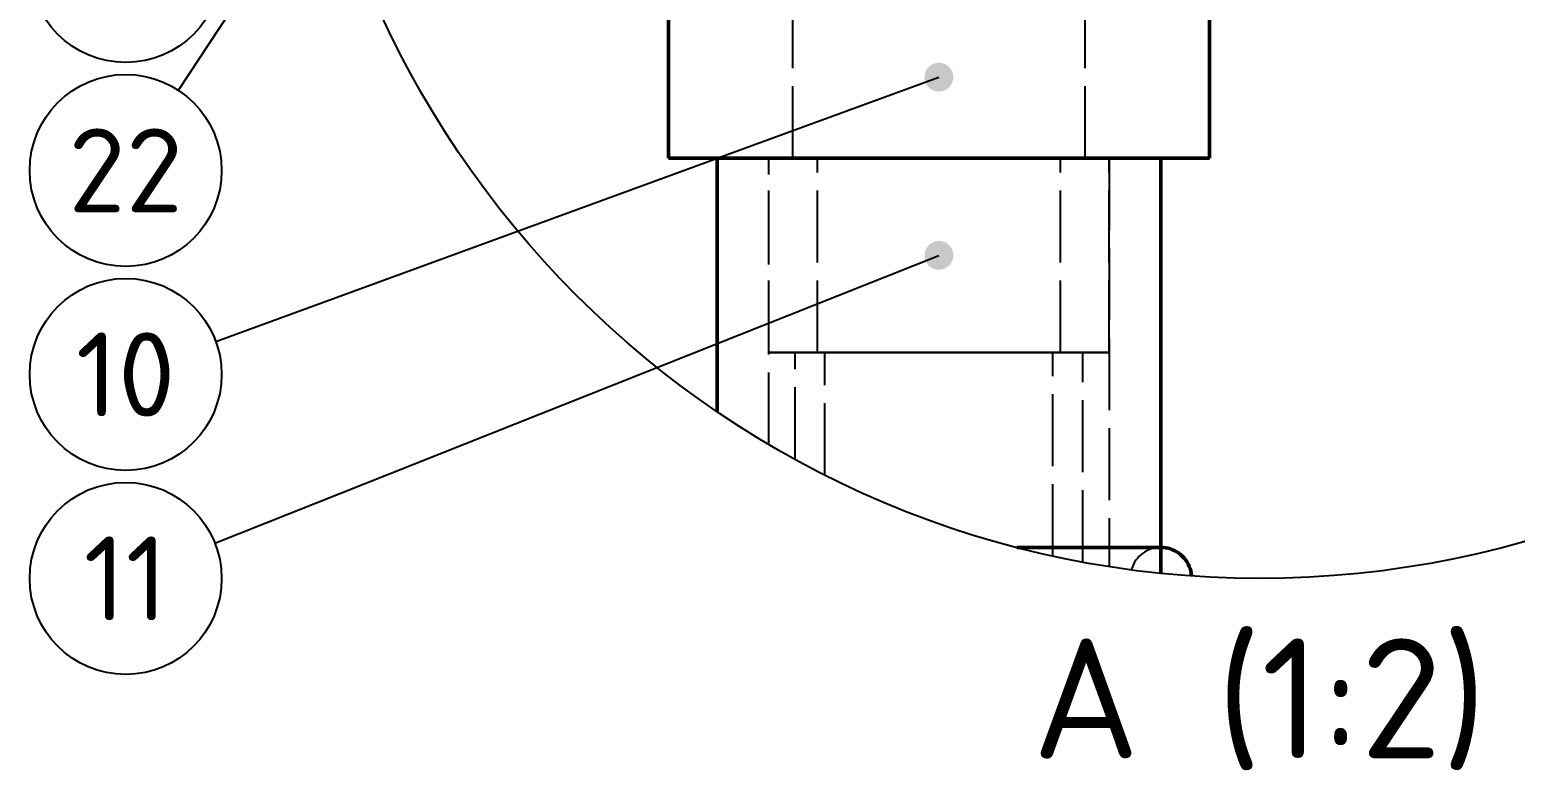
# Model space of a CAD drawing. Header units: millimetres. Extents: x 0 to 594, y 0 to 420.
# Drawn here: x 302.2 to 364.1, y 278.2 to 309.1 of the extents above; entities that cross this region are included whole.
import ezdxf
from ezdxf.enums import TextEntityAlignment as Align

# ---------------------------------------------------------------- set-up
doc = ezdxf.new("R2010")
doc.units = ezdxf.units.MM
doc.linetypes.add('ISO02-TRAZOS', pattern=[3.75, 3, -0.75])
for name, color, linetype, lineweight in [('01-VISIBLE', 7, 'CONTINUOUS', 50), ('02-OCULTA', 4, 'ISO02-TRAZOS', 25), ('06-TEXTO', 7, 'CONTINUOUS', 25), ('08-FINA', 5, 'CONTINUOUS', 25)]:
    doc.layers.add(name, color=color, linetype=linetype, lineweight=lineweight)
doc.styles.add('ISO3098', font='isocpeur.ttf')

msp = doc.modelspace()

# ---------------------------------------------------------------- hatches: boundary and pattern name
at = {"layer": '08-FINA'}
h = msp.add_hatch(color=7, dxfattribs=at)
h.dxf.hatch_style = 1
edge = h.paths.add_edge_path()
edge.add_arc((340.111, 307.126), 0.6, 0, 360)
h = msp.add_hatch(color=7, dxfattribs=at)
h.dxf.hatch_style = 1
edge = h.paths.add_edge_path()
edge.add_arc((340.111, 299.701), 0.6, 0, 360)

# ---------------------------------------------------------------- linework, layer by layer
at = {"layer": '01-VISIBLE'}
for points in [[(328.836, 303.751), (328.836, 310.501)], [(351.386, 303.751), (351.386, 310.501)], [(328.836, 303.751), (329.086, 303.751), (329.337, 303.751), (329.588, 303.751), (329.838, 303.751), (330.089, 303.751), (330.339, 303.751), (330.59, 303.751), (330.84, 303.751), (331.091, 303.751), (331.341, 303.751), (331.592, 303.751), (331.843, 303.751), (332.093, 303.751), (332.344, 303.751), (332.594, 303.751), (332.845, 303.751), (333.095, 303.751), (333.346, 303.751), (333.596, 303.751), (333.847, 303.751), (334.098, 303.751), (334.348, 303.751), (334.599, 303.751), (334.849, 303.751), (335.1, 303.751), (335.35, 303.751), (335.601, 303.751), (335.851, 303.751), (336.102, 303.751), (336.353, 303.751), (336.603, 303.751), (336.854, 303.751), (337.104, 303.751), (337.355, 303.751), (337.605, 303.751), (337.856, 303.751), (338.106, 303.751), (338.357, 303.751), (338.608, 303.751), (338.858, 303.751), (339.109, 303.751), (339.359, 303.751), (339.61, 303.751), (339.86, 303.751), (340.111, 303.751), (340.361, 303.751), (340.612, 303.751), (340.863, 303.751), (341.113, 303.751), (341.364, 303.751), (341.614, 303.751), (341.865, 303.751), (342.115, 303.751), (342.366, 303.751), (342.616, 303.751), (342.867, 303.751), (343.118, 303.751), (343.368, 303.751), (343.619, 303.751), (343.869, 303.751), (344.12, 303.751), (344.37, 303.751), (344.621, 303.751), (344.871, 303.751), (345.122, 303.751), (345.373, 303.751), (345.623, 303.751), (345.874, 303.751), (346.124, 303.751), (346.375, 303.751), (346.625, 303.751), (346.876, 303.751), (347.126, 303.751), (347.377, 303.751), (347.627, 303.751), (347.878, 303.751), (348.129, 303.751), (348.379, 303.751), (348.63, 303.751), (348.88, 303.751), (349.131, 303.751), (349.381, 303.751), (349.632, 303.751), (349.883, 303.751), (350.133, 303.751), (350.384, 303.751), (350.634, 303.751), (350.885, 303.751), (351.135, 303.751), (351.386, 303.751)], [(330.861, 293.19), (330.861, 303.751)], [(349.361, 286.45), (349.361, 303.751)], [(349.361, 287.531), (349.111, 287.531), (348.861, 287.531), (348.611, 287.531), (348.361, 287.531), (348.111, 287.531), (347.861, 287.531), (347.611, 287.531), (347.361, 287.531), (347.111, 287.531), (346.861, 287.531), (346.611, 287.531), (346.361, 287.531), (346.111, 287.531), (345.861, 287.531), (345.611, 287.531), (345.361, 287.531), (345.111, 287.531), (344.861, 287.531), (344.611, 287.531), (344.361, 287.531), (344.111, 287.531), (343.861, 287.531), (343.611, 287.531), (343.361, 287.531)], [(350.637, 286.339), (350.637, 286.351), (350.625, 286.451), (350.605, 286.55), (350.578, 286.646), (350.543, 286.741), (350.501, 286.832), (350.452, 286.92), (350.396, 287.003), (350.334, 287.082), (350.266, 287.156), (350.192, 287.224), (350.113, 287.286), (350.03, 287.342), (349.942, 287.391), (349.851, 287.433), (349.756, 287.468), (349.66, 287.496), (349.561, 287.515), (349.461, 287.527), (349.361, 287.531)]]:
    msp.add_lwpolyline(points, dxfattribs=at)
at = {"layer": '02-OCULTA'}
for points in [[(334.017, 303.751), (334.017, 310.501)], [(346.205, 303.751), (346.205, 310.501)], [(351.386, 303.751), (351.135, 303.751), (350.885, 303.751), (350.634, 303.751), (350.384, 303.751), (350.133, 303.751), (349.883, 303.751), (349.632, 303.751), (349.381, 303.751), (349.131, 303.751), (348.88, 303.751), (348.63, 303.751), (348.379, 303.751), (348.129, 303.751), (347.878, 303.751), (347.627, 303.751), (347.377, 303.751), (347.126, 303.751), (346.876, 303.751), (346.625, 303.751), (346.375, 303.751), (346.124, 303.751), (345.874, 303.751), (345.623, 303.751), (345.373, 303.751), (345.122, 303.751), (344.871, 303.751), (344.621, 303.751), (344.37, 303.751), (344.12, 303.751), (343.869, 303.751), (343.619, 303.751), (343.368, 303.751), (343.118, 303.751), (342.867, 303.751), (342.616, 303.751), (342.366, 303.751), (342.115, 303.751), (341.865, 303.751), (341.614, 303.751), (341.364, 303.751), (341.113, 303.751), (340.863, 303.751), (340.612, 303.751), (340.361, 303.751), (340.111, 303.751), (339.86, 303.751), (339.61, 303.751), (339.359, 303.751), (339.109, 303.751), (338.858, 303.751), (338.608, 303.751), (338.357, 303.751), (338.106, 303.751), (337.856, 303.751), (337.605, 303.751), (337.355, 303.751), (337.104, 303.751), (336.854, 303.751), (336.603, 303.751), (336.353, 303.751), (336.102, 303.751), (335.851, 303.751), (335.601, 303.751), (335.35, 303.751), (335.1, 303.751), (334.849, 303.751), (334.599, 303.751), (334.348, 303.751), (334.098, 303.751), (333.847, 303.751), (333.596, 303.751), (333.346, 303.751), (333.095, 303.751), (332.845, 303.751), (332.594, 303.751), (332.344, 303.751), (332.093, 303.751), (331.843, 303.751), (331.592, 303.751), (331.341, 303.751), (331.091, 303.751), (330.84, 303.751), (330.59, 303.751), (330.339, 303.751), (330.089, 303.751), (329.838, 303.751), (329.588, 303.751), (329.337, 303.751), (329.086, 303.751), (328.836, 303.751)], [(349.361, 303.751), (349.111, 303.751), (348.861, 303.751), (348.611, 303.751), (348.361, 303.751), (348.111, 303.751), (347.861, 303.751), (347.611, 303.751), (347.361, 303.751), (347.111, 303.751), (346.861, 303.751), (346.611, 303.751), (346.361, 303.751), (346.111, 303.751), (345.861, 303.751), (345.611, 303.751), (345.361, 303.751), (345.111, 303.751), (344.861, 303.751), (344.611, 303.751), (344.361, 303.751), (344.111, 303.751), (343.861, 303.751), (343.611, 303.751), (343.361, 303.751), (343.111, 303.751), (342.861, 303.751), (342.611, 303.751), (342.361, 303.751), (342.111, 303.751), (341.861, 303.751), (341.611, 303.751), (341.361, 303.751), (341.111, 303.751), (340.861, 303.751), (340.611, 303.751), (340.361, 303.751), (340.111, 303.751), (339.861, 303.751), (339.611, 303.751), (339.361, 303.751), (339.111, 303.751), (338.861, 303.751), (338.611, 303.751), (338.361, 303.751), (338.111, 303.751), (337.861, 303.751), (337.611, 303.751), (337.361, 303.751), (337.111, 303.751), (336.861, 303.751), (336.611, 303.751), (336.361, 303.751), (336.111, 303.751), (335.861, 303.751), (335.611, 303.751), (335.361, 303.751), (335.111, 303.751), (334.861, 303.751), (334.611, 303.751), (334.361, 303.751), (334.111, 303.751), (333.861, 303.751), (333.611, 303.751), (333.361, 303.751), (333.111, 303.751), (332.861, 303.751), (332.611, 303.751), (332.361, 303.751), (332.111, 303.751), (331.861, 303.751), (331.611, 303.751), (331.361, 303.751), (331.111, 303.751), (330.861, 303.751)], [(330.861, 303.751), (331.111, 303.751), (331.361, 303.751), (331.611, 303.751), (331.861, 303.751), (332.111, 303.751), (332.361, 303.751), (332.611, 303.751), (332.861, 303.751), (333.111, 303.751), (333.361, 303.751), (333.611, 303.751), (333.861, 303.751), (334.111, 303.751), (334.361, 303.751), (334.611, 303.751), (334.861, 303.751), (335.111, 303.751), (335.361, 303.751), (335.611, 303.751), (335.861, 303.751), (336.111, 303.751), (336.361, 303.751), (336.611, 303.751), (336.861, 303.751), (337.111, 303.751), (337.361, 303.751), (337.611, 303.751), (337.861, 303.751), (338.111, 303.751), (338.361, 303.751), (338.611, 303.751), (338.861, 303.751), (339.111, 303.751), (339.361, 303.751), (339.611, 303.751), (339.861, 303.751), (340.111, 303.751), (340.361, 303.751), (340.611, 303.751), (340.861, 303.751), (341.111, 303.751), (341.361, 303.751), (341.611, 303.751), (341.861, 303.751), (342.111, 303.751), (342.361, 303.751), (342.611, 303.751), (342.861, 303.751), (343.111, 303.751), (343.361, 303.751), (343.611, 303.751), (343.861, 303.751), (344.111, 303.751), (344.361, 303.751), (344.611, 303.751), (344.861, 303.751), (345.111, 303.751), (345.361, 303.751), (345.611, 303.751), (345.861, 303.751), (346.111, 303.751), (346.361, 303.751), (346.611, 303.751), (346.861, 303.751), (347.111, 303.751), (347.361, 303.751), (347.611, 303.751), (347.861, 303.751), (348.111, 303.751), (348.361, 303.751), (348.611, 303.751), (348.861, 303.751), (349.111, 303.751), (349.361, 303.751)], [(347.205, 303.751), (346.951, 303.751), (346.698, 303.751), (346.445, 303.751), (346.191, 303.751), (345.938, 303.751), (345.685, 303.751), (345.431, 303.751), (345.178, 303.751), (344.925, 303.751), (344.671, 303.751), (344.418, 303.751), (344.165, 303.751), (343.911, 303.751), (343.658, 303.751), (343.404, 303.751), (343.151, 303.751), (342.898, 303.751), (342.644, 303.751), (342.391, 303.751), (342.138, 303.751), (341.884, 303.751), (341.631, 303.751), (341.378, 303.751), (341.124, 303.751), (340.871, 303.751), (340.618, 303.751), (340.364, 303.751), (340.111, 303.751), (339.857, 303.751), (339.604, 303.751), (339.351, 303.751), (339.097, 303.751), (338.844, 303.751), (338.591, 303.751), (338.337, 303.751), (338.084, 303.751), (337.831, 303.751), (337.577, 303.751), (337.324, 303.751), (337.071, 303.751), (336.817, 303.751), (336.564, 303.751), (336.31, 303.751), (336.057, 303.751), (335.804, 303.751), (335.55, 303.751), (335.297, 303.751), (335.044, 303.751), (334.79, 303.751), (334.537, 303.751), (334.284, 303.751), (334.03, 303.751), (333.777, 303.751), (333.524, 303.751), (333.27, 303.751), (333.017, 303.751)], [(333.017, 303.751), (333.27, 303.751), (333.524, 303.751), (333.777, 303.751), (334.03, 303.751), (334.284, 303.751), (334.537, 303.751), (334.79, 303.751), (335.044, 303.751), (335.297, 303.751), (335.55, 303.751), (335.804, 303.751), (336.057, 303.751), (336.31, 303.751), (336.564, 303.751), (336.817, 303.751), (337.071, 303.751), (337.324, 303.751), (337.577, 303.751), (337.831, 303.751), (338.084, 303.751), (338.337, 303.751), (338.591, 303.751), (338.844, 303.751), (339.097, 303.751), (339.351, 303.751), (339.604, 303.751), (339.857, 303.751), (340.111, 303.751), (340.364, 303.751), (340.618, 303.751), (340.871, 303.751), (341.124, 303.751), (341.378, 303.751), (341.631, 303.751), (341.884, 303.751), (342.138, 303.751), (342.391, 303.751), (342.644, 303.751), (342.898, 303.751), (343.151, 303.751), (343.404, 303.751), (343.658, 303.751), (343.911, 303.751), (344.165, 303.751), (344.418, 303.751), (344.671, 303.751), (344.925, 303.751), (345.178, 303.751), (345.431, 303.751), (345.685, 303.751), (345.938, 303.751), (346.191, 303.751), (346.445, 303.751), (346.698, 303.751), (346.951, 303.751), (347.205, 303.751)], [(347.205, 303.751), (346.951, 303.751), (346.698, 303.751), (346.445, 303.751), (346.191, 303.751), (345.938, 303.751), (345.685, 303.751), (345.431, 303.751), (345.178, 303.751), (344.925, 303.751), (344.671, 303.751), (344.418, 303.751), (344.165, 303.751), (343.911, 303.751), (343.658, 303.751), (343.404, 303.751), (343.151, 303.751), (342.898, 303.751), (342.644, 303.751), (342.391, 303.751), (342.138, 303.751), (341.884, 303.751), (341.631, 303.751), (341.378, 303.751), (341.124, 303.751), (340.871, 303.751), (340.618, 303.751), (340.364, 303.751), (340.111, 303.751), (339.857, 303.751), (339.604, 303.751), (339.351, 303.751), (339.097, 303.751), (338.844, 303.751), (338.591, 303.751), (338.337, 303.751), (338.084, 303.751), (337.831, 303.751), (337.577, 303.751), (337.324, 303.751), (337.071, 303.751), (336.817, 303.751), (336.564, 303.751), (336.31, 303.751), (336.057, 303.751), (335.804, 303.751), (335.55, 303.751), (335.297, 303.751), (335.044, 303.751), (334.79, 303.751), (334.537, 303.751), (334.284, 303.751), (334.03, 303.751), (333.777, 303.751), (333.524, 303.751), (333.27, 303.751), (333.017, 303.751)], [(333.017, 303.751), (333.27, 303.751), (333.524, 303.751), (333.777, 303.751), (334.03, 303.751), (334.284, 303.751), (334.537, 303.751), (334.79, 303.751), (335.044, 303.751), (335.297, 303.751), (335.55, 303.751), (335.804, 303.751), (336.057, 303.751), (336.31, 303.751), (336.564, 303.751), (336.817, 303.751), (337.071, 303.751), (337.324, 303.751), (337.577, 303.751), (337.831, 303.751), (338.084, 303.751), (338.337, 303.751), (338.591, 303.751), (338.844, 303.751), (339.097, 303.751), (339.351, 303.751), (339.604, 303.751), (339.857, 303.751), (340.111, 303.751), (340.364, 303.751), (340.618, 303.751), (340.871, 303.751), (341.124, 303.751), (341.378, 303.751), (341.631, 303.751), (341.884, 303.751), (342.138, 303.751), (342.391, 303.751), (342.644, 303.751), (342.898, 303.751), (343.151, 303.751), (343.404, 303.751), (343.658, 303.751), (343.911, 303.751), (344.165, 303.751), (344.418, 303.751), (344.671, 303.751), (344.925, 303.751), (345.178, 303.751), (345.431, 303.751), (345.685, 303.751), (345.938, 303.751), (346.191, 303.751), (346.445, 303.751), (346.698, 303.751), (346.951, 303.751), (347.205, 303.751)], [(333.017, 291.824), (333.017, 303.751)], [(333.017, 295.651), (333.017, 303.751)], [(346.205, 303.751), (345.951, 303.751), (345.697, 303.751), (345.443, 303.751), (345.189, 303.751), (344.935, 303.751), (344.681, 303.751), (344.427, 303.751), (344.174, 303.751), (343.92, 303.751), (343.666, 303.751), (343.412, 303.751), (343.158, 303.751), (342.904, 303.751), (342.65, 303.751), (342.396, 303.751), (342.142, 303.751), (341.888, 303.751), (341.634, 303.751), (341.38, 303.751), (341.127, 303.751), (340.873, 303.751), (340.619, 303.751), (340.365, 303.751), (340.111, 303.751), (339.857, 303.751), (339.603, 303.751), (339.349, 303.751), (339.095, 303.751), (338.841, 303.751), (338.587, 303.751), (338.333, 303.751), (338.08, 303.751), (337.826, 303.751), (337.572, 303.751), (337.318, 303.751), (337.064, 303.751), (336.81, 303.751), (336.556, 303.751), (336.302, 303.751), (336.048, 303.751), (335.794, 303.751), (335.54, 303.751), (335.286, 303.751), (335.033, 303.751), (334.779, 303.751), (334.525, 303.751), (334.271, 303.751), (334.017, 303.751)], [(334.017, 303.751), (334.271, 303.751), (334.525, 303.751), (334.779, 303.751), (335.033, 303.751), (335.286, 303.751), (335.54, 303.751), (335.794, 303.751), (336.048, 303.751), (336.302, 303.751), (336.556, 303.751), (336.81, 303.751), (337.064, 303.751), (337.318, 303.751), (337.572, 303.751), (337.826, 303.751), (338.08, 303.751), (338.333, 303.751), (338.587, 303.751), (338.841, 303.751), (339.095, 303.751), (339.349, 303.751), (339.603, 303.751), (339.857, 303.751), (340.111, 303.751), (340.365, 303.751), (340.619, 303.751), (340.873, 303.751), (341.127, 303.751), (341.38, 303.751), (341.634, 303.751), (341.888, 303.751), (342.142, 303.751), (342.396, 303.751), (342.65, 303.751), (342.904, 303.751), (343.158, 303.751), (343.412, 303.751), (343.666, 303.751), (343.92, 303.751), (344.174, 303.751), (344.427, 303.751), (344.681, 303.751), (344.935, 303.751), (345.189, 303.751), (345.443, 303.751), (345.697, 303.751), (345.951, 303.751), (346.205, 303.751)], [(345.18, 303.751), (344.926, 303.751), (344.673, 303.751), (344.419, 303.751), (344.166, 303.751), (343.913, 303.751), (343.659, 303.751), (343.406, 303.751), (343.152, 303.751), (342.899, 303.751), (342.645, 303.751), (342.392, 303.751), (342.138, 303.751), (341.885, 303.751), (341.632, 303.751), (341.378, 303.751), (341.125, 303.751), (340.871, 303.751), (340.618, 303.751), (340.364, 303.751), (340.111, 303.751), (339.857, 303.751), (339.604, 303.751), (339.35, 303.751), (339.097, 303.751), (338.844, 303.751), (338.59, 303.751), (338.337, 303.751), (338.083, 303.751), (337.83, 303.751), (337.576, 303.751), (337.323, 303.751), (337.069, 303.751), (336.816, 303.751), (336.563, 303.751), (336.309, 303.751), (336.056, 303.751), (335.802, 303.751), (335.549, 303.751), (335.295, 303.751), (335.042, 303.751)], [(335.042, 303.751), (335.295, 303.751), (335.549, 303.751), (335.802, 303.751), (336.056, 303.751), (336.309, 303.751), (336.563, 303.751), (336.816, 303.751), (337.069, 303.751), (337.323, 303.751), (337.576, 303.751), (337.83, 303.751), (338.083, 303.751), (338.337, 303.751), (338.59, 303.751), (338.844, 303.751), (339.097, 303.751), (339.35, 303.751), (339.604, 303.751), (339.857, 303.751), (340.111, 303.751), (340.364, 303.751), (340.618, 303.751), (340.871, 303.751), (341.125, 303.751), (341.378, 303.751), (341.632, 303.751), (341.885, 303.751), (342.138, 303.751), (342.392, 303.751), (342.645, 303.751), (342.899, 303.751), (343.152, 303.751), (343.406, 303.751), (343.659, 303.751), (343.913, 303.751), (344.166, 303.751), (344.419, 303.751), (344.673, 303.751), (344.926, 303.751), (345.18, 303.751)], [(335.042, 295.651), (335.042, 303.751)], [(345.18, 295.651), (345.18, 303.751)], [(347.205, 303.751), (347.205, 286.731)], [(347.205, 295.651), (347.205, 303.751)], [(347.205, 295.651), (346.951, 295.651), (346.698, 295.651), (346.445, 295.651), (346.191, 295.651), (345.938, 295.651), (345.685, 295.651), (345.431, 295.651), (345.178, 295.651), (344.925, 295.651), (344.671, 295.651), (344.418, 295.651), (344.165, 295.651), (343.911, 295.651), (343.658, 295.651), (343.404, 295.651), (343.151, 295.651), (342.898, 295.651), (342.644, 295.651), (342.391, 295.651), (342.138, 295.651), (341.884, 295.651), (341.631, 295.651), (341.378, 295.651), (341.124, 295.651), (340.871, 295.651), (340.618, 295.651), (340.364, 295.651), (340.111, 295.651), (339.857, 295.651), (339.604, 295.651), (339.351, 295.651), (339.097, 295.651), (338.844, 295.651), (338.591, 295.651), (338.337, 295.651), (338.084, 295.651), (337.831, 295.651), (337.577, 295.651), (337.324, 295.651), (337.071, 295.651), (336.817, 295.651), (336.564, 295.651), (336.31, 295.651), (336.057, 295.651), (335.804, 295.651), (335.55, 295.651), (335.297, 295.651), (335.044, 295.651), (334.79, 295.651), (334.537, 295.651), (334.284, 295.651), (334.03, 295.651), (333.777, 295.651), (333.524, 295.651), (333.27, 295.651), (333.017, 295.651)], [(333.017, 295.651), (333.27, 295.651), (333.524, 295.651), (333.777, 295.651), (334.03, 295.651), (334.284, 295.651), (334.537, 295.651), (334.79, 295.651), (335.044, 295.651), (335.297, 295.651), (335.55, 295.651), (335.804, 295.651), (336.057, 295.651), (336.31, 295.651), (336.564, 295.651), (336.817, 295.651), (337.071, 295.651), (337.324, 295.651), (337.577, 295.651), (337.831, 295.651), (338.084, 295.651), (338.337, 295.651), (338.591, 295.651), (338.844, 295.651), (339.097, 295.651), (339.351, 295.651), (339.604, 295.651), (339.857, 295.651), (340.111, 295.651), (340.364, 295.651), (340.618, 295.651), (340.871, 295.651), (341.124, 295.651), (341.378, 295.651), (341.631, 295.651), (341.884, 295.651), (342.138, 295.651), (342.391, 295.651), (342.644, 295.651), (342.898, 295.651), (343.151, 295.651), (343.404, 295.651), (343.658, 295.651), (343.911, 295.651), (344.165, 295.651), (344.418, 295.651), (344.671, 295.651), (344.925, 295.651), (345.178, 295.651), (345.431, 295.651), (345.685, 295.651), (345.938, 295.651), (346.191, 295.651), (346.445, 295.651), (346.698, 295.651), (346.951, 295.651), (347.205, 295.651)], [(346.111, 295.651), (345.861, 295.651), (345.611, 295.651), (345.361, 295.651), (345.111, 295.651), (344.861, 295.651), (344.611, 295.651), (344.361, 295.651), (344.111, 295.651), (343.861, 295.651), (343.611, 295.651), (343.361, 295.651), (343.111, 295.651), (342.861, 295.651), (342.611, 295.651), (342.361, 295.651), (342.111, 295.651), (341.861, 295.651), (341.611, 295.651), (341.361, 295.651), (341.111, 295.651), (340.861, 295.651), (340.611, 295.651), (340.361, 295.651), (340.111, 295.651), (339.861, 295.651), (339.611, 295.651), (339.361, 295.651), (339.111, 295.651), (338.861, 295.651), (338.611, 295.651), (338.361, 295.651), (338.111, 295.651), (337.861, 295.651), (337.611, 295.651), (337.361, 295.651), (337.111, 295.651), (336.861, 295.651), (336.611, 295.651), (336.361, 295.651), (336.111, 295.651), (335.861, 295.651), (335.611, 295.651), (335.361, 295.651), (335.111, 295.651), (334.861, 295.651), (334.611, 295.651), (334.361, 295.651), (334.111, 295.651)], [(334.111, 295.651), (334.361, 295.651), (334.611, 295.651), (334.861, 295.651), (335.111, 295.651), (335.361, 295.651), (335.611, 295.651), (335.861, 295.651), (336.111, 295.651), (336.361, 295.651), (336.611, 295.651), (336.861, 295.651), (337.111, 295.651), (337.361, 295.651), (337.611, 295.651), (337.861, 295.651), (338.111, 295.651), (338.361, 295.651), (338.611, 295.651), (338.861, 295.651), (339.111, 295.651), (339.361, 295.651), (339.611, 295.651), (339.861, 295.651), (340.111, 295.651), (340.361, 295.651), (340.611, 295.651), (340.861, 295.651), (341.111, 295.651), (341.361, 295.651), (341.611, 295.651), (341.861, 295.651), (342.111, 295.651), (342.361, 295.651), (342.611, 295.651), (342.861, 295.651), (343.111, 295.651), (343.361, 295.651), (343.611, 295.651), (343.861, 295.651), (344.111, 295.651), (344.361, 295.651), (344.611, 295.651), (344.861, 295.651), (345.111, 295.651), (345.361, 295.651), (345.611, 295.651), (345.861, 295.651), (346.111, 295.651)], [(334.111, 291.202), (334.111, 295.651)], [(345.18, 295.651), (344.926, 295.651), (344.673, 295.651), (344.419, 295.651), (344.166, 295.651), (343.913, 295.651), (343.659, 295.651), (343.406, 295.651), (343.152, 295.651), (342.899, 295.651), (342.645, 295.651), (342.392, 295.651), (342.138, 295.651), (341.885, 295.651), (341.632, 295.651), (341.378, 295.651), (341.125, 295.651), (340.871, 295.651), (340.618, 295.651), (340.364, 295.651), (340.111, 295.651), (339.857, 295.651), (339.604, 295.651), (339.35, 295.651), (339.097, 295.651), (338.844, 295.651), (338.59, 295.651), (338.337, 295.651), (338.083, 295.651), (337.83, 295.651), (337.576, 295.651), (337.323, 295.651), (337.069, 295.651), (336.816, 295.651), (336.563, 295.651), (336.309, 295.651), (336.056, 295.651), (335.802, 295.651), (335.549, 295.651), (335.295, 295.651), (335.042, 295.651)], [(335.042, 295.651), (335.295, 295.651), (335.549, 295.651), (335.802, 295.651), (336.056, 295.651), (336.309, 295.651), (336.563, 295.651), (336.816, 295.651), (337.069, 295.651), (337.323, 295.651), (337.576, 295.651), (337.83, 295.651), (338.083, 295.651), (338.337, 295.651), (338.59, 295.651), (338.844, 295.651), (339.097, 295.651), (339.35, 295.651), (339.604, 295.651), (339.857, 295.651), (340.111, 295.651), (340.364, 295.651), (340.618, 295.651), (340.871, 295.651), (341.125, 295.651), (341.378, 295.651), (341.632, 295.651), (341.885, 295.651), (342.138, 295.651), (342.392, 295.651), (342.645, 295.651), (342.899, 295.651), (343.152, 295.651), (343.406, 295.651), (343.659, 295.651), (343.913, 295.651), (344.166, 295.651), (344.419, 295.651), (344.673, 295.651), (344.926, 295.651), (345.18, 295.651)], [(344.861, 295.651), (344.611, 295.651), (344.361, 295.651), (344.111, 295.651), (343.861, 295.651), (343.611, 295.651), (343.361, 295.651), (343.111, 295.651), (342.861, 295.651), (342.611, 295.651), (342.361, 295.651), (342.111, 295.651), (341.861, 295.651), (341.611, 295.651), (341.361, 295.651), (341.111, 295.651), (340.861, 295.651), (340.611, 295.651), (340.361, 295.651), (340.111, 295.651), (339.861, 295.651), (339.611, 295.651), (339.361, 295.651), (339.111, 295.651), (338.861, 295.651), (338.611, 295.651), (338.361, 295.651), (338.111, 295.651), (337.861, 295.651), (337.611, 295.651), (337.361, 295.651), (337.111, 295.651), (336.861, 295.651), (336.611, 295.651), (336.361, 295.651), (336.111, 295.651), (335.861, 295.651), (335.611, 295.651), (335.361, 295.651)], [(335.361, 295.651), (335.611, 295.651), (335.861, 295.651), (336.111, 295.651), (336.361, 295.651), (336.611, 295.651), (336.861, 295.651), (337.111, 295.651), (337.361, 295.651), (337.611, 295.651), (337.861, 295.651), (338.111, 295.651), (338.361, 295.651), (338.611, 295.651), (338.861, 295.651), (339.111, 295.651), (339.361, 295.651), (339.611, 295.651), (339.861, 295.651), (340.111, 295.651), (340.361, 295.651), (340.611, 295.651), (340.861, 295.651), (341.111, 295.651), (341.361, 295.651), (341.611, 295.651), (341.861, 295.651), (342.111, 295.651), (342.361, 295.651), (342.611, 295.651), (342.861, 295.651), (343.111, 295.651), (343.361, 295.651), (343.611, 295.651), (343.861, 295.651), (344.111, 295.651), (344.361, 295.651), (344.611, 295.651), (344.861, 295.651)], [(335.361, 290.542), (335.361, 295.651)], [(344.861, 287.172), (344.861, 295.651)], [(346.111, 286.919), (346.111, 295.651)], [(349.361, 287.531), (349.107, 287.531), (348.854, 287.531), (348.601, 287.531), (348.347, 287.531), (348.094, 287.531), (347.84, 287.531), (347.587, 287.531), (347.333, 287.531), (347.08, 287.531), (346.827, 287.531), (346.573, 287.531), (346.32, 287.531), (346.066, 287.531), (345.813, 287.531), (345.559, 287.531), (345.306, 287.531), (345.053, 287.531), (344.799, 287.531), (344.546, 287.531), (344.292, 287.531), (344.039, 287.531), (343.785, 287.531), (343.532, 287.531), (343.361, 287.531)], [(349.361, 287.531), (349.259, 287.527), (349.159, 287.515), (349.059, 287.495), (348.962, 287.467), (348.866, 287.432), (348.775, 287.389), (348.686, 287.339), (348.602, 287.282), (348.523, 287.218), (348.449, 287.149), (348.381, 287.074), (348.318, 286.994), (348.263, 286.909), (348.214, 286.82), (348.173, 286.727), (348.139, 286.632), (348.129, 286.597)]]:
    msp.add_lwpolyline(points, dxfattribs=at)
at = {"layer": '08-FINA'}
for p, q in [((308.41, 306.579), (317.211, 319.951)), ((309.968, 296.11), (340.111, 307.126)), ((309.928, 287.714), (340.111, 299.701))]:
    msp.add_line(p, q, dxfattribs=at)
for centre, radius in [((353.473, 326.5), 40.263), ((306.211, 311.738), 4), ((306.211, 303.238), 4), ((306.211, 294.738), 4), ((306.211, 286.238), 4)]:
    msp.add_circle(centre, radius, dxfattribs=at)

# ---------------------------------------------------------------- texts
at = {"layer": '06-TEXTO', "style": 'ISO3098'}
for s, height, p in [('22', 3.5, (306.211, 303.238)), ('10', 3.5, (306.211, 294.738)), ('11', 3.5, (306.211, 286.238)), ('A (1:2)', 5, (353.473, 281.238))]:
    msp.add_text(s, height=height, dxfattribs=at).set_placement(p, align=Align.MIDDLE_CENTER)

doc.saveas('drawing.dxf')
